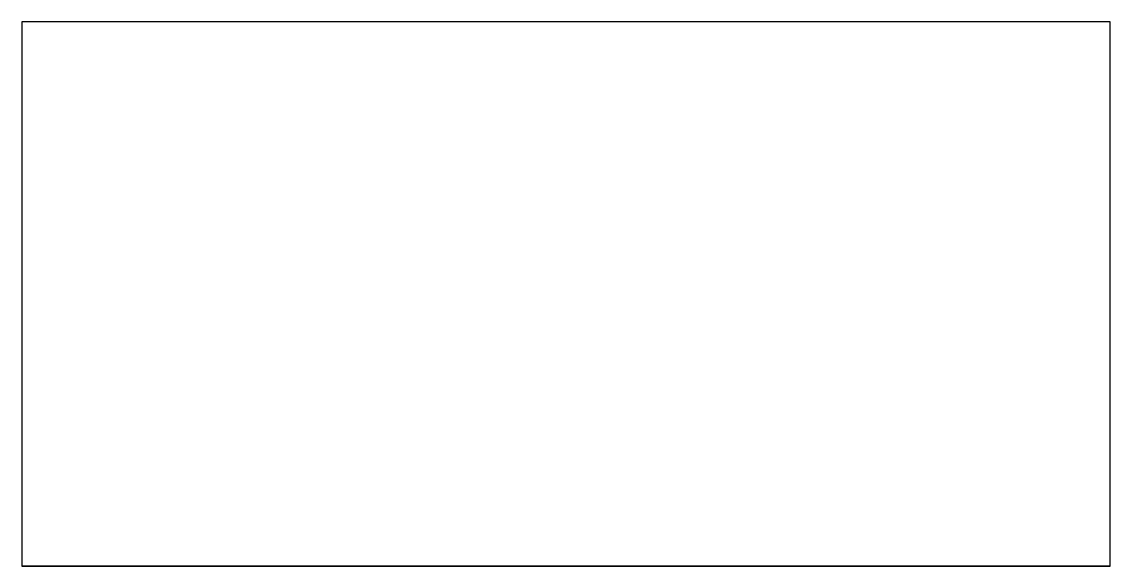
# Model space of a CAD drawing. Header units: millimetres. Extents: x 0 to 100, y 0 to 50.
import ezdxf

# ---------------------------------------------------------------- set-up
doc = ezdxf.new("R2010")
doc.units = ezdxf.units.MM

msp = doc.modelspace()

# ---------------------------------------------------------------- linework, layer by layer
msp.add_line((0, 0.04), (100, 0.04))
msp.add_lwpolyline([(0, 0), (100, 0), (100, 50), (0, 50)], close=True)

doc.saveas('drawing.dxf')
